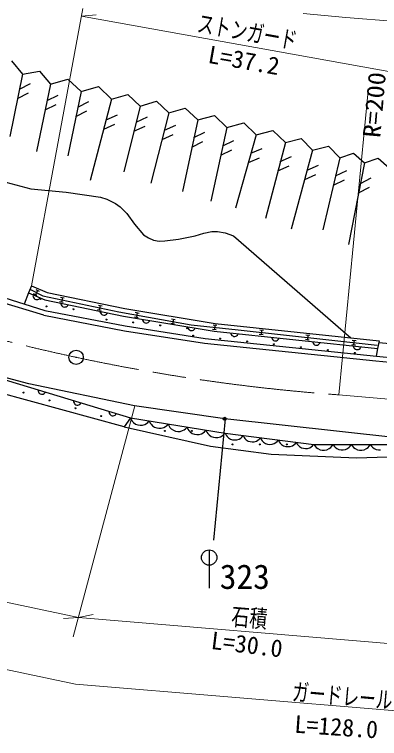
# Model space of a CAD drawing. Units: millimetres, scale not verified. Extents: x 40000 to 680000, y 20000 to 380000.
# Drawn here: x 457854 to 495968, y 238212 to 313887 of the extents above; entities that cross this region are included whole.
import ezdxf
from ezdxf.enums import TextEntityAlignment as Align

# ---------------------------------------------------------------- set-up
doc = ezdxf.new("R2010")
doc.units = ezdxf.units.MM
doc.header["$LTSCALE"] = 1000
doc.linetypes.add('CHAIN', pattern=[18.5, 12, -1.5, 3.5, -1.5])
for name, color, linetype, lineweight in [('M-BGD', 7, 'Continuous', 25), ('M-BMK', 2, 'CHAIN', 13), ('M-BMK-SRVR', 3, 'Continuous', 25), ('M-STR-HTXT', 7, 'Continuous', 13), ('M-STR-STRC', 7, 'Continuous', 25)]:
    doc.layers.add(name, color=color, linetype=linetype, lineweight=lineweight)
doc.styles.add('ＭＳ ゴシック', font='')
doc.styles.get('ＭＳ ゴシック').set_extended_font_data('MS Gothic')

msp = doc.modelspace()

# ---------------------------------------------------------------- linework, layer by layer
at = {"layer": 'M-BGD'}
for p, q in [((457537, 309033), (458696, 307666)), ((458696, 307666), (457351, 301130)), ((458696, 307666), (460462, 307971)), ((460462, 307971), (461621, 306605)), ((458373, 306097), (459514, 306679)), ((461621, 306605), (460155, 299577)), ((461621, 306605), (463437, 307124)), ((463437, 307124), (464807, 305823)), ((464807, 305823), (463411, 299126)), ((464807, 305823), (466623, 306343)), ((466623, 306343), (467992, 305042)), ((458172, 305118), (459312, 305700)), ((461263, 304888), (462405, 305467)), ((467992, 305042), (465765, 296522)), ((467992, 305042), (469698, 305536)), ((469698, 305536), (470989, 304317)), ((461059, 303909), (462201, 304488)), ((464470, 304206), (465612, 304785)), ((470989, 304317), (469276, 297452)), ((470989, 304317), (472695, 304810)), ((472695, 304810), (473987, 303591)), ((464266, 303227), (465408, 303806)), ((473987, 303591), (472094, 296263)), ((473987, 303591), (475693, 304085)), ((475693, 304085), (476984, 302866)), ((467425, 302873), (468595, 303394)), ((470572, 302645), (471736, 303179)), ((476984, 302866), (475412, 295386)), ((476984, 302866), (478734, 303344)), ((478734, 303344), (480035, 302079)), ((467172, 301905), (468342, 302427)), ((470330, 301675), (471494, 302209)), ((473519, 301780), (474687, 302304)), ((480035, 302079), (478354, 294384)), ((480035, 302079), (481786, 302557)), ((481786, 302557), (483086, 301292)), ((473269, 300812), (474437, 301336)), ((476595, 301013), (477738, 301590)), ((483086, 301292), (480921, 293633)), ((483086, 301292), (484837, 301770)), ((484837, 301770), (486137, 300505)), ((476389, 300035), (477532, 300612)), ((479616, 300161), (480764, 300729)), ((486137, 300505), (484052, 292569)), ((486137, 300505), (487789, 300917)), ((487789, 300917), (488982, 299704)), ((479403, 299184), (480551, 299752)), ((482546, 299379), (483725, 299877)), ((488982, 299704), (486744, 291442)), ((488982, 299704), (490634, 300116)), ((490634, 300116), (491827, 298902)), ((485613, 298511), (486784, 299031)), ((491827, 298902), (493261, 299379)), ((493261, 299379), (494400, 298386)), ((482274, 298417), (483453, 298915)), ((491827, 298902), (490063, 291377)), ((494400, 298386), (492731, 289847)), ((494400, 298386), (495833, 298862)), ((495833, 298862), (496972, 297869)), ((485359, 297544), (486530, 298063)), ((488415, 297611), (489590, 298122)), ((491389, 297034), (492545, 297585)), ((488154, 296646), (489328, 297157)), ((493976, 296217), (495111, 296810)), ((456945, 296369), (459577, 295667)), ((491161, 296060), (492317, 296611)), ((459577, 295667), (463252, 295305)), ((463252, 295305), (466831, 294809)), ((493784, 295235), (494919, 295828)), ((466831, 294809), (467483, 294587)), ((467483, 294587), (468385, 294137)), ((468385, 294137), (468872, 293784)), ((468872, 293784), (469576, 293079)), ((469576, 293079), (470381, 291969)), ((470381, 291969), (471334, 290865)), ((471334, 290865), (471841, 290526)), ((474982, 290393), (476736, 290750)), ((476736, 290750), (477622, 291040)), ((477622, 291040), (478460, 291202)), ((478460, 291202), (479065, 291201)), ((479065, 291201), (479863, 291064)), ((479863, 291064), (480716, 290766)), ((480716, 290766), (492960, 280078)), ((471841, 290526), (472373, 290308)), ((472373, 290308), (472957, 290209)), ((472957, 290209), (473561, 290213)), ((473561, 290213), (474982, 290393)), ((452784, 285544), (461036, 282946)), ((459627, 285530), (459312, 284795)), ((459627, 285530), (461249, 284835)), ((460915, 282461), (452618, 284968)), ((459312, 284795), (458877, 283614)), ((459312, 284795), (461008, 284068)), ((459457, 285167), (460831, 284480)), ((459792, 284589), (459784, 284488)), ((460211, 284511), (459854, 284689)), ((460256, 285047), (460032, 284600)), ((460077, 285137), (460435, 284958)), ((461249, 284835), (469393, 283158)), ((459784, 284488), (459796, 284395)), ((459796, 284395), (459838, 284290)), ((459838, 284290), (459893, 284215)), ((459893, 284215), (459969, 284147)), ((459969, 284147), (460086, 284097)), ((460086, 284097), (460187, 284089)), ((460187, 284089), (460280, 284101)), ((460280, 284101), (460385, 284143)), ((460385, 284143), (460460, 284198)), ((460460, 284198), (460528, 284274)), ((460831, 284480), (468735, 282819)), ((461008, 284068), (469247, 282371)), ((462952, 283779), (462560, 283861)), ((462663, 284351), (463054, 284268)), ((462859, 284309), (462756, 283820)), ((462676, 283724), (462688, 283624)), ((462688, 283624), (462719, 283536)), ((462719, 283536), (462781, 283441)), ((462781, 283441), (462850, 283378)), ((462850, 283378), (462937, 283327)), ((462937, 283327), (463063, 283302)), ((463063, 283302), (463163, 283314)), ((463163, 283314), (463251, 283344)), ((463251, 283344), (463346, 283407)), ((463346, 283407), (463409, 283475)), ((463409, 283475), (463460, 283563)), ((466903, 282949), (466512, 283031)), ((466615, 283520), (467006, 283438)), ((466810, 283479), (466707, 282990)), ((469393, 283158), (478805, 281589)), ((460915, 282461), (469330, 280835)), ((461036, 282946), (469416, 281328)), ((466795, 282876), (466807, 282776)), ((466807, 282776), (466838, 282688)), ((466838, 282688), (466900, 282593)), ((466900, 282593), (466969, 282530)), ((466969, 282530), (467057, 282479)), ((467057, 282479), (467182, 282453)), ((467182, 282453), (467282, 282465)), ((467282, 282465), (467371, 282496)), ((467371, 282496), (467465, 282559)), ((467465, 282559), (467528, 282627)), ((467528, 282627), (467579, 282715)), ((468735, 282819), (476294, 281445)), ((469247, 282371), (478697, 280796)), ((470472, 282757), (470866, 282686)), ((470669, 282722), (470580, 282230)), ((436671, 281809), (469954, 271727)), ((470777, 282194), (470383, 282265)), ((471215, 282043), (471230, 281943)), ((471230, 281943), (471265, 281857)), ((471265, 281857), (471330, 281765)), ((471330, 281765), (471401, 281704)), ((471401, 281704), (471491, 281657)), ((471491, 281657), (471617, 281636)), ((471617, 281636), (471717, 281651)), ((471717, 281651), (471804, 281686)), ((471804, 281686), (471896, 281751)), ((471896, 281751), (471956, 281822)), ((471956, 281822), (472004, 281912)), ((474556, 281507), (474163, 281578)), ((474252, 282070), (474646, 281999)), ((474449, 282034), (474360, 281542)), ((478805, 281589), (495932, 279761)), ((469330, 280835), (477699, 279530)), ((469416, 281328), (477764, 280026)), ((475940, 281256), (475956, 281156)), ((475956, 281156), (475990, 281069)), ((475990, 281069), (476056, 280977)), ((476056, 280977), (476127, 280917)), ((476127, 280917), (476216, 280869)), ((476216, 280869), (476342, 280848)), ((476294, 281445), (481219, 280929)), ((476342, 280848), (476442, 280864)), ((476442, 280864), (476529, 280898)), ((476529, 280898), (476621, 280964)), ((476621, 280964), (476682, 281035)), ((476682, 281035), (476729, 281124)), ((478930, 280918), (478532, 280959)), ((478584, 281457), (478982, 281415)), ((478697, 280796), (495773, 278973)), ((478783, 281436), (478731, 280938)), ((481219, 280929), (495708, 279326)), ((483463, 280933), (483860, 280889)), ((483662, 280911), (483607, 280414)), ((477764, 280026), (495639, 278185)), ((480434, 280611), (480455, 280512)), ((480455, 280512), (480495, 280427)), ((480495, 280427), (480566, 280339)), ((480566, 280339), (480640, 280283)), ((480640, 280283), (480732, 280241)), ((480732, 280241), (480860, 280228)), ((480860, 280228), (480958, 280249)), ((480958, 280249), (481043, 280288)), ((481043, 280288), (481131, 280360)), ((481131, 280360), (481187, 280434)), ((481187, 280434), (481229, 280526)), ((483805, 280392), (483408, 280436)), ((484703, 280155), (484725, 280056)), ((484725, 280056), (484764, 279972)), ((485456, 279978), (485498, 280070)), ((488293, 280398), (488690, 280354)), ((488491, 280376), (488436, 279879)), ((477699, 279530), (495589, 277687)), ((484764, 279972), (484835, 279884)), ((484835, 279884), (484909, 279827)), ((484909, 279827), (485001, 279785)), ((485001, 279785), (485129, 279772)), ((485129, 279772), (485227, 279793)), ((485227, 279793), (485312, 279833)), ((485312, 279833), (485400, 279904)), ((485400, 279904), (485456, 279978)), ((488635, 279857), (488238, 279901)), ((488972, 279699), (488994, 279601)), ((488994, 279601), (489033, 279516)), ((489033, 279516), (489104, 279428)), ((489104, 279428), (489178, 279372)), ((489178, 279372), (489270, 279330)), ((489270, 279330), (489398, 279316)), ((489398, 279316), (489497, 279338)), ((489497, 279338), (489581, 279377)), ((489581, 279377), (489669, 279448)), ((489669, 279448), (489725, 279522)), ((489725, 279522), (489767, 279614)), ((493465, 279323), (493067, 279367)), ((493122, 279864), (493520, 279820)), ((493241, 279244), (493263, 279145)), ((493321, 279842), (493266, 279345)), ((495932, 279761), (495773, 278973)), ((495899, 279596), (520502, 277279)), ((493263, 279145), (493302, 279060)), ((493302, 279060), (493373, 278972)), ((493373, 278972), (493447, 278916)), ((493447, 278916), (493540, 278874)), ((493540, 278874), (493667, 278860)), ((493667, 278860), (493766, 278882)), ((493766, 278882), (493850, 278921)), ((493850, 278921), (493938, 278992)), ((493938, 278992), (493995, 279067)), ((493995, 279067), (494037, 279159)), ((495773, 278973), (495615, 278187)), ((495639, 278185), (521632, 275645)), ((459364, 275287), (450544, 277606)), ((495589, 277687), (521593, 275146)), ((469297, 270791), (450050, 276045)), ((470401, 272984), (459364, 275287)), ((460326, 274643), (460329, 274542)), ((460329, 274542), (460352, 274451)), ((460352, 274451), (460405, 274352)), ((460405, 274352), (460468, 274283)), ((460468, 274283), (460550, 274224)), ((460550, 274224), (460673, 274187)), ((460673, 274187), (460774, 274190)), ((460774, 274190), (460864, 274213)), ((460864, 274213), (460964, 274266)), ((460964, 274266), (461033, 274329)), ((461033, 274329), (461092, 274411)), ((464024, 273523), (464027, 273422)), ((464027, 273422), (464050, 273331)), ((464050, 273331), (464103, 273231)), ((464103, 273231), (464166, 273162)), ((464662, 273146), (464731, 273208)), ((464731, 273208), (464790, 273291)), ((464166, 273162), (464248, 273104)), ((464248, 273104), (464371, 273067)), ((464371, 273067), (464472, 273070)), ((464472, 273070), (464563, 273092)), ((464563, 273092), (464662, 273146)), ((479807, 271640), (470401, 272984)), ((467722, 272403), (467725, 272301)), ((467725, 272301), (467748, 272211)), ((467748, 272211), (467801, 272111)), ((467801, 272111), (467864, 272042)), ((467864, 272042), (467947, 271984)), ((467947, 271984), (468069, 271947)), ((468069, 271947), (468170, 271949)), ((468170, 271949), (468261, 271972)), ((468261, 271972), (468361, 272025)), ((468361, 272025), (468430, 272088)), ((468430, 272088), (468488, 272171)), ((469954, 271727), (469297, 270791)), ((469954, 271727), (479859, 270114)), ((469954, 271727), (470041, 271510)), ((470041, 271510), (470140, 271372)), ((470140, 271372), (470279, 271228)), ((470279, 271228), (470496, 271071)), ((470496, 271071), (470727, 270993)), ((470727, 270993), (470963, 270954)), ((470963, 270954), (471207, 270955)), ((471207, 270955), (471463, 271035)), ((471463, 271035), (471640, 271128)), ((471640, 271128), (471778, 271227)), ((471778, 271227), (471928, 271405)), ((471928, 271405), (472015, 271189)), ((472015, 271189), (472114, 271051)), ((472114, 271051), (472253, 270907)), ((473752, 270906), (473902, 271084)), ((473902, 271084), (473989, 270867)), ((499769, 269433), (479807, 271640)), ((469297, 270791), (478338, 268766)), ((472253, 270907), (472470, 270750)), ((472470, 270750), (472701, 270672)), ((472701, 270672), (472937, 270633)), ((472937, 270633), (473181, 270634)), ((473181, 270634), (473437, 270714)), ((473437, 270714), (473614, 270807)), ((473614, 270807), (473752, 270906)), ((473989, 270867), (474088, 270729)), ((474088, 270729), (474227, 270585)), ((474227, 270585), (474444, 270428)), ((474444, 270428), (474675, 270350)), ((474675, 270350), (474911, 270312)), ((474911, 270312), (475155, 270313)), ((475155, 270313), (475411, 270393)), ((475411, 270393), (475588, 270485)), ((475588, 270485), (475726, 270584)), ((475726, 270584), (475876, 270763)), ((475876, 270763), (475963, 270546)), ((475963, 270546), (476062, 270408)), ((476062, 270408), (476201, 270264)), ((476201, 270264), (476418, 270107)), ((477385, 270071), (477562, 270164)), ((477562, 270164), (477700, 270263)), ((477700, 270263), (477850, 270441)), ((477850, 270441), (477937, 270224)), ((477937, 270224), (478036, 270087)), ((476418, 270107), (476649, 270029)), ((476649, 270029), (476885, 269990)), ((476885, 269990), (477129, 269991)), ((477129, 269991), (477385, 270071)), ((478036, 270087), (478175, 269943)), ((478175, 269943), (478392, 269786)), ((478392, 269786), (478623, 269708)), ((478623, 269708), (478860, 269669)), ((478860, 269669), (479103, 269670)), ((479103, 269670), (479359, 269750)), ((479359, 269750), (479536, 269843)), ((479536, 269843), (479674, 269942)), ((479674, 269942), (479824, 270120)), ((479859, 270114), (489116, 268953)), ((479859, 270114), (479948, 269912)), ((479948, 269912), (480047, 269784)), ((480047, 269784), (480184, 269652)), ((480184, 269652), (480396, 269511)), ((480396, 269511), (480618, 269445)), ((480618, 269445), (480844, 269416)), ((480844, 269416), (481075, 269426)), ((481075, 269426), (481315, 269510)), ((481315, 269510), (481480, 269605)), ((481480, 269605), (481607, 269703)), ((481607, 269703), (481744, 269878)), ((481744, 269878), (481829, 269686)), ((481829, 269686), (481923, 269565)), ((481923, 269565), (482052, 269440)), ((482052, 269440), (482253, 269306)), ((483280, 269395), (483401, 269489)), ((483401, 269489), (483530, 269654)), ((483530, 269654), (483620, 269451)), ((483620, 269451), (483719, 269324)), ((485279, 269243), (485415, 269417)), ((485415, 269417), (485505, 269215)), ((478338, 268766), (484652, 267945)), ((482253, 269306), (482463, 269243)), ((482463, 269243), (482677, 269217)), ((482677, 269217), (482896, 269225)), ((482896, 269225), (483124, 269306)), ((483124, 269306), (483280, 269395)), ((483719, 269324), (483855, 269192)), ((483855, 269192), (484067, 269050)), ((484067, 269050), (484289, 268984)), ((484289, 268984), (484515, 268956)), ((484515, 268956), (484746, 268965)), ((484746, 268965), (484986, 269050)), ((484986, 269050), (485151, 269144)), ((485151, 269144), (485279, 269243)), ((485505, 269215), (485604, 269087)), ((485604, 269087), (485740, 268955)), ((485740, 268955), (485952, 268814)), ((485952, 268814), (486174, 268748)), ((486174, 268748), (486400, 268719)), ((486400, 268719), (486631, 268729)), ((486631, 268729), (486872, 268813)), ((486872, 268813), (487037, 268908)), ((487037, 268908), (487164, 269007)), ((487164, 269007), (487301, 269181)), ((487301, 269181), (487385, 268989)), ((487385, 268989), (487479, 268868)), ((487479, 268868), (487609, 268743)), ((487609, 268743), (487809, 268609)), ((488680, 268609), (488836, 268698)), ((488836, 268698), (488957, 268792)), ((488957, 268792), (489087, 268957)), ((489116, 268953), (496918, 268953)), ((489116, 268953), (489236, 268753)), ((489236, 268753), (489356, 268633)), ((490876, 268633), (490996, 268753)), ((490996, 268753), (491116, 268953)), ((491116, 268953), (491230, 268763)), ((491230, 268763), (491344, 268649)), ((491344, 268649), (491496, 268535)), ((492636, 268535), (492788, 268649)), ((492788, 268649), (492902, 268763)), ((492902, 268763), (493016, 268953)), ((493016, 268953), (493136, 268753)), ((493136, 268753), (493256, 268633)), ((494776, 268633), (494896, 268753)), ((494896, 268753), (495016, 268953)), ((495016, 268953), (495130, 268763)), ((495130, 268763), (495244, 268649)), ((495244, 268649), (495396, 268535)), ((484652, 267945), (493555, 267566)), ((487809, 268609), (488019, 268546)), ((488019, 268546), (488234, 268520)), ((488234, 268520), (488452, 268528)), ((488452, 268528), (488680, 268609)), ((489356, 268633), (489516, 268513)), ((489516, 268513), (489756, 268393)), ((489756, 268393), (489996, 268353)), ((489996, 268353), (490236, 268353)), ((490236, 268353), (490476, 268393)), ((490476, 268393), (490716, 268513)), ((490716, 268513), (490876, 268633)), ((491496, 268535), (491724, 268421)), ((491724, 268421), (491952, 268383)), ((491952, 268383), (492180, 268383)), ((492180, 268383), (492408, 268421)), ((492408, 268421), (492636, 268535)), ((493256, 268633), (493416, 268513)), ((493416, 268513), (493656, 268393)), ((493656, 268393), (493896, 268353)), ((493896, 268353), (494136, 268353)), ((494136, 268353), (494376, 268393)), ((494376, 268393), (494616, 268513)), ((494616, 268513), (494776, 268633)), ((495396, 268535), (495624, 268421)), ((495624, 268421), (495852, 268383)), ((495852, 268383), (496080, 268383)), ((493555, 267566), (496820, 267636))]:
    msp.add_line(p, q, dxfattribs=at)
for centre in [(460566, 284154), (461194, 283376), (464007, 283076), (466819, 282776), (467447, 281997), (470260, 281697), (473072, 281397), (475884, 281097), (476512, 280318), (479325, 280018), (482137, 279718), (484950, 279418), (487762, 279117), (490575, 278817), (493387, 278517), (458798, 274367), (461505, 273547), (464212, 272727), (466919, 271907), (473560, 270367), (476388, 270367), (480631, 268953), (483459, 268953), (486288, 268953)]:
    msp.add_circle(centre, 50, dxfattribs=at)
at = {"layer": 'M-BMK'}
msp.add_line((491713, 274131), (542925, 269758), dxfattribs=at)
msp.add_arc((506262, 473601), 200000, 251.05399, 265.82834, dxfattribs=at)
at = {"layer": 'M-BMK-SRVR'}
for radius in [750, 30, 30]:
    msp.add_circle((464288, 278056), radius, dxfattribs=at)
at = {"layer": 'M-STR-HTXT'}
for p, q in [((459627, 285530), (464985, 314526)), ((464834, 313706), (466384, 313854)), ((501370, 307128), (464834, 313706)), ((487982, 314000), (492453, 313556)), ((492453, 313556), (502208, 312780)), ((491713, 274131), (494770, 305924)), ((459627, 285530), (459312, 284795)), ((459312, 284795), (458877, 283614)), ((470410, 272983), (463987, 248834)), ((432757, 257599), (464527, 250860)), ((431718, 250789), (464211, 243896)), ((464527, 250860), (462973, 250760)), ((464527, 250860), (499555, 247932)), ((464528, 250867), (466056, 251165)), ((464211, 243896), (520955, 239152))]:
    msp.add_line(p, q, dxfattribs=at)
at = {"layer": 'M-STR-STRC'}
for p, q in [((479849, 271636), (478625, 258960)), ((478182, 257925), (478182, 253925))]:
    msp.add_line(p, q, dxfattribs=at)
for centre, radius in [((479807, 271640), 150), ((479807, 271640), 90), ((479807, 271640), 30), ((478182, 257125), 800)]:
    msp.add_circle(centre, radius, dxfattribs=at)

# ---------------------------------------------------------------- texts
at = {"layer": 'M-STR-HTXT', "style": 'ＭＳ ゴシック'}
for s, rotation, width, p in [('ストンガード', 349.793, 0.7, (476736, 311563)), ('R=200', 85, 1.1, (496590, 300899)), ('石積', 355.222, 0.75, (480397, 249533)), ('ガードレール', 355, 0.7, (486740, 241657))]:
    msp.add_text(s, height=1833, rotation=rotation, dxfattribs=dict(at, width=width)).set_placement(p, align=Align.BOTTOM_LEFT)
for s, rotation, p in [('L=37.2', 350, (477876, 308303)), ('L=30.0', 353.008, (478235, 247040)), ('L=128.0', 356, (487000, 238279))]:
    msp.add_text(s, height=1833, rotation=rotation, dxfattribs=at).set_placement(p, align=Align.BOTTOM_LEFT)
at = {"layer": 'M-STR-STRC', "style": 'ＭＳ ゴシック'}
msp.add_text('323', height=2566, dxfattribs=at).set_placement((479285, 253076), align=Align.BOTTOM_LEFT)

doc.saveas('drawing.dxf')
